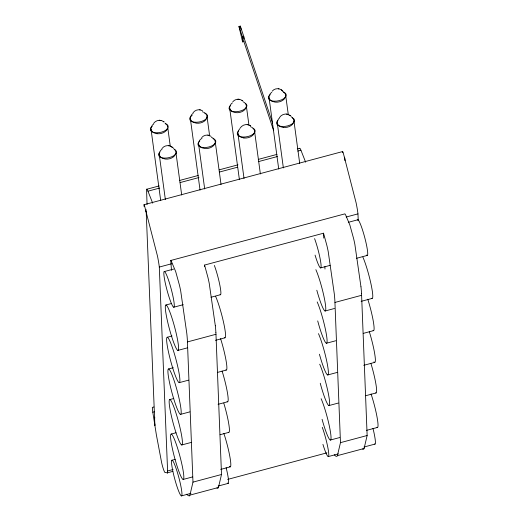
<?xml version="1.0" encoding="UTF-8"?>
<svg xmlns="http://www.w3.org/2000/svg" width="522" height="522" viewBox="0 0 522 522"><rect width="100%" height="100%" fill="white"/><g stroke="black" fill="none" stroke-linecap="round" stroke-linejoin="round"><path stroke-width="0.78" d="M154.76 417.13L154.499 421.293L154.897 425.482L146.186 211.495M360.956 286.774L354.843 244.224A27.999 3.289 75 0 0 353.557 238.371L349.838 224.936L345.727 215.168A37.891 4.45 75 0 0 344.918 213.857L170.753 260.478A37.891 4.45 75 0 1 171.568 261.79L175.673 271.557L179.392 284.992A27.999 3.289 75 0 1 180.684 290.845L186.798 333.395A84.708 9.944 75 0 1 187.365 340.2L192.983 482.132L189.917 495.124L218.437 487.489L221.504 474.498L215.899 332.599M334.341 454.792L335.385 455.876A77.615 9.115 75 0 0 335.848 456.195L336.755 456.378A46.797 5.494 75 0 0 337.408 455.647L340.474 442.649L334.87 300.75A84.708 9.944 75 0 0 334.308 293.971L328.175 251.369A27.999 3.289 75 0 0 326.883 245.51L323.536 233.21L204.565 265.059L204.631 266.683M362.516 449.05L363.429 449.24A46.797 5.494 75 0 0 364.082 448.509L367.142 435.511L361.537 293.612M167.529 128.255L166.329 130.507A8.704 6.355 -7.7 0 1 157.018 133.704M198.66 142.304L199.867 140.053A8.704 6.355 -7.7 0 1 201.955 138.33M206.869 117.724L205.661 119.975A8.704 6.355 -7.7 0 1 196.35 123.172L193.486 122.396A7.713 5.631 -7.7 0 1 190.406 116.98L191.639 114.729A8.704 6.355 -7.7 0 1 193.12 113.398M215.097 143.048L213.896 145.299A8.704 6.355 -7.7 0 1 204.585 148.489L201.714 147.719A7.713 5.631 -7.7 0 1 198.641 142.304M239.931 128.379C242.051 124.784 247.03 123.192 250.495 125.893M243.533 37.395L243.637 37.245A2.205 1.018 -18.5 0 0 243.63 36.664L242.528 36.925A2.205 1.018 -18.5 0 0 242.534 37.499L243.011 37.695M279.511 117.528C281.678 114.109 286.5 112.778 289.834 115.362M153.696 123.277C155.921 120.151 160.482 119.251 163.588 121.633M193.036 112.745C195.189 109.757 199.528 108.726 202.627 110.912M161.924 148.6C164.149 145.475 168.71 144.574 171.816 146.956M232.805 101.751C235.07 98.906 239.37 98.39 242.26 100.576M201.694 137.599C203.958 134.761 208.258 134.239 211.156 136.425M272.145 91.219C274.402 88.375 278.709 87.859 281.599 90.045M167.301 472.925L166.126 472.599A49.127 5.768 75 0 0 165.174 472.567A7.497 0.881 75 0 1 163.458 469.245A7.497 0.881 75 0 1 161.468 461.774L156.346 434.702L152.809 412.204L152.307 407.401L153.879 406.977M243.97 41.545L242.619 41.904L238.959 26.459L240.309 26.1L243.761 36.416L243.846 38.615M242.619 41.904L242.41 36.775L243.761 36.416M146.656 189.277L159.138 185.936M179.431 180.501L198.164 175.49M219.233 169.846L237.967 164.835M258.26 159.406L276.986 154.388M297.279 148.959L299.621 148.333M147.047 204.454L146.584 190.028A7.497 0.881 75 0 1 147.961 191.183L159.725 188.037M180.123 182.576L198.947 177.539M219.344 172.077L237.386 167.249M258.566 161.579L277.391 156.535M297.788 151.08L300.926 150.238L305.638 162.192M167.327 473.004A23.314 2.74 75 0 0 167.595 470.929L159.308 267.055L171.868 263.695M346.184 217.028L357.962 213.876A35.816 4.202 75 0 0 357.185 208.48L356.546 204.989A26.289 3.086 75 0 0 356.089 202.738L343.137 152.45A6.277 0.737 75 0 0 342.634 151.589M164.189 271.603L173.722 269.052M348.318 222.313L357.851 219.762M166.003 304.978L171.484 303.51M173.722 307.23A18.459 2.166 75 0 0 168.75 280.771A18.459 2.166 75 0 0 164.704 280.164A18.459 2.166 75 0 0 173.722 307.23L183.255 304.678M211.018 297.24L220.552 294.689M320.554 267.923L330.087 265.372M356.506 258.299L367.384 255.388M167.314 337.232L172.012 335.979M187.463 341.917L215.984 334.282M334.954 302.434L361.622 295.295M177.878 350.406A23.503 2.76 75 0 0 171.536 316.684A23.503 2.76 75 0 0 166.407 315.993A23.503 2.76 75 0 0 177.878 350.406L187.281 347.893M215.475 340.344L224.878 337.825M325.089 311.001L334.485 308.482M361.12 301.357L372.082 298.421M168.606 368.95L173.304 367.697M179.196 382.659A23.503 2.76 75 0 0 172.847 348.937A23.503 2.76 75 0 0 167.719 348.246A23.503 2.76 75 0 0 179.196 382.659L188.592 380.147M217.576 372.388L226.189 370.078M326.4 343.254L335.803 340.736M363.214 333.401L373.4 330.674M169.852 399.545L173.767 398.501M152.809 412.204L154.381 411.78M180.482 414.377A23.503 2.76 75 0 0 174.139 380.655A23.503 2.76 75 0 0 169.011 379.964A23.503 2.76 75 0 0 180.482 414.377L189.884 411.865M218.079 404.315L227.481 401.796M327.692 374.972L337.095 372.454M363.723 365.328L374.685 362.392M171.255 434.03L175.953 432.771M181.728 444.972A23.503 2.76 75 0 0 175.385 411.251A23.503 2.76 75 0 0 170.257 410.56A23.503 2.76 75 0 0 181.728 444.972L191.13 442.46M220.108 434.702L228.727 432.392M328.938 405.568L338.334 403.049M365.752 395.715L375.931 392.988M171.868 460.273L175.183 459.386M167.608 470.974L173.102 469.506M167.36 472.841L172.789 471.392M183.137 479.457A23.503 2.76 75 0 0 176.788 445.736A23.503 2.76 75 0 0 171.66 445.044A23.503 2.76 75 0 0 183.137 479.457L192.533 476.945M220.728 469.395L230.13 466.877M330.341 440.053L339.744 437.534M366.372 430.409L377.341 427.472M192.983 482.132L221.504 474.498M340.474 442.649L367.142 435.511M227.631 479.418L326.902 452.842M181.402 495.9A18.459 2.166 75 0 0 176.429 469.441A18.459 2.166 75 0 0 172.384 468.841A18.459 2.166 75 0 0 181.402 495.9L190.935 493.349M218.131 486.067L228.231 483.365M328.234 456.593L338.334 453.892M363.978 447.028L375.064 444.059M337.408 455.641L364.082 448.502M189.264 495.861L188.357 495.672A77.4 9.089 75 0 1 187.861 495.332L186.804 494.217M159.68 120.262L159.177 120.256M238.358 99.2L237.856 99.193M283.25 127.453L280.392 126.657A7.713 5.631 -7.7 0 1 277.312 121.241L278.539 118.99A8.704 6.355 -7.7 0 1 279.485 118.07M243.911 137.984L241.053 137.188A7.713 5.631 -7.7 0 1 237.973 131.772L239.207 129.521A8.704 6.355 -7.7 0 1 239.657 129.038M157.005 133.73L154.147 132.927A7.713 5.631 -7.7 0 1 151.073 127.512L152.3 125.26A8.704 6.355 -7.7 0 1 153.781 123.929M278.285 88.727L278.944 88.864M238.945 99.258L239.611 99.395M286.513 114.05L287.178 114.181M199.613 109.79L200.272 109.92M247.18 124.582L247.839 124.712M160.274 120.321L160.933 120.451M207.841 135.113L208.5 135.244M168.502 145.638L169.161 145.775M202.49 111.819L203.182 112.047M250.749 126.833L251.382 127.1M211.417 137.364L212.043 137.632A7.713 5.631 -7.7 0 1 215.227 142.434M216.878 488.037L217.674 488.253A47.463 5.572 75 0 0 218.444 487.502M281.834 90.195L282.735 90.815M290.062 115.512L290.963 116.138M242.495 100.726L242.828 100.935L241.967 100.387M163.817 121.783L164.149 121.991L163.288 121.443M172.051 147.106L173.526 148.196M281.299 89.856L282.161 90.404M289.534 115.173L290.395 115.721M250.195 125.704L250.723 126.043M171.516 146.767L172.377 147.315M147.961 191.183L152.672 203.143M243.689 36.768L272.575 123.107M238.959 26.459L242.41 36.775M242.476 37.401L273.685 130.676M204.565 265.059L207.913 277.358A27.999 3.289 75 0 1 209.205 283.211L215.318 325.761M240.309 26.1L241.04 29.186M293.945 120.967L299.706 163.425M285.821 96.446L288.327 114.873M277.28 123.061L283.368 167.921M269.045 97.745L278.728 169.037M254.605 131.498L260.374 173.957M246.482 106.977L248.987 125.404M237.941 133.593L244.028 178.452M229.706 108.276L239.389 179.568M215.377 142.826L221.034 184.481M207.038 116.706L209.648 135.935M198.601 144.124L204.689 188.984M190.373 118.801L200.05 190.099M176.038 153.357L181.695 195.013M167.81 128.04L170.309 146.46M159.262 154.656L165.357 199.515M170.753 260.478L171.477 270.37M151.034 129.332L160.711 200.631M342.732 152.763L342.628 151.556L143.974 204.735L144.124 206.542M357.962 213.876L358.222 220.375M344.938 160.678L344.84 158.316A7.934 7.321 -38.3 0 0 344.363 157.194M323.536 233.21L323.731 238.091M324.893 266.585L324.991 269.026M362.868 257.078A23.503 2.76 75 0 1 370.953 283.818A23.503 2.76 75 0 1 371.749 298.258M315.869 269.665A23.503 2.76 75 0 1 325.767 307.96A23.503 2.76 75 0 1 316.815 290.239M367.795 299.236A23.503 2.76 75 0 1 373.06 330.511M317.18 301.918A23.503 2.76 75 0 1 327.092 340.592A23.503 2.76 75 0 1 317.709 320.926M369.308 331.672A23.503 2.76 75 0 1 374.835 354.595A23.503 2.76 75 0 1 373.961 361.837M318.472 333.636A23.503 2.76 75 0 1 328.371 371.932A23.503 2.76 75 0 1 319.418 354.21M371.005 363.73A23.503 2.76 75 0 1 375.599 392.825M319.718 364.226A23.503 2.76 75 0 1 329.63 402.906A23.503 2.76 75 0 1 320.24 383.239M371.07 393.979A23.503 2.76 75 0 1 377.132 417.554A23.503 2.76 75 0 1 377.001 427.309M321.121 398.71A23.503 2.76 75 0 1 331.02 437.012A23.503 2.76 75 0 1 322.067 419.29M357.479 220.056A18.459 2.166 75 0 1 364.826 237.875A18.459 2.166 75 0 1 366.633 255.036M314.59 238.626A18.459 2.166 75 0 1 321.095 265.815A18.459 2.166 75 0 1 315.066 255.108M372.976 428.373A18.459 2.166 75 0 1 374.6 443.994M322.27 427.303A18.459 2.166 75 0 1 328.775 454.342A18.459 2.166 75 0 1 322.922 444.366M215.658 296.489A23.503 2.76 75 0 1 223.742 323.222A23.503 2.76 75 0 1 224.538 337.669M220.584 338.647A23.503 2.76 75 0 1 225.856 369.922M222.104 371.077A23.503 2.76 75 0 1 227.142 401.64M223.794 403.134A23.503 2.76 75 0 1 228.388 432.236M223.86 433.384A23.503 2.76 75 0 1 230.085 457.905A23.503 2.76 75 0 1 229.406 466.322M214.379 265.45A18.459 2.166 75 0 1 219.892 285.397A18.459 2.166 75 0 1 220.088 294.623M226.137 467.679A18.459 2.166 75 0 1 227.481 483.02M299.582 148.457A7.497 0.881 75 0 1 300.926 150.238M143.981 204.768A6.277 0.737 75 0 1 144.477 205.59L157.435 255.91A26.289 3.086 75 0 1 157.892 258.168L158.525 261.646A35.816 4.202 75 0 1 159.301 267.042M145.906 211.534A7.934 5.853 -16.4 0 1 146.212 209.687M292.353 117.802A9.089 4.496 -11.1 0 1 292.052 123.955A9.089 4.496 -11.1 0 1 280.092 126.194A9.089 4.496 -11.1 0 1 277.913 120.51M253.02 128.334A9.089 4.496 -11.1 0 1 252.713 134.487A9.089 4.496 -11.1 0 1 240.753 136.725A9.089 4.496 -11.1 0 1 238.574 131.042M213.054 138.624A9.089 4.496 -11.1 0 1 213.576 144.875A9.089 4.496 -11.1 0 1 201.166 147.191A9.089 4.496 -11.1 0 1 199.756 141.103M174.341 149.396A9.089 4.496 -11.1 0 1 174.035 155.549A9.089 4.496 -11.1 0 1 162.074 157.788A9.089 4.496 -11.1 0 1 159.895 152.098M283.498 92.237A9.089 4.496 -11.1 0 1 284.02 98.495A9.089 4.496 -11.1 0 1 271.616 100.811A9.089 4.496 -11.1 0 1 270.207 94.723M245.333 103.297A9.089 4.496 -11.1 0 1 244.055 109.444A9.089 4.496 -11.1 0 1 232.29 111.343A9.089 4.496 -11.1 0 1 230.346 105.718M204.826 113.3A9.089 4.496 -11.1 0 1 205.139 119.701A9.089 4.496 -11.1 0 1 192.474 121.73A9.089 4.496 -11.1 0 1 192.129 115.336M165.487 123.831A9.089 4.496 -11.1 0 1 166.009 130.082A9.089 4.496 -11.1 0 1 153.599 132.405A9.089 4.496 -11.1 0 1 152.189 126.311M291.289 116.869A7.713 5.631 -7.7 0 1 293.795 121.985L292.568 124.236A8.704 6.355 -7.7 0 1 283.257 127.433M251.95 127.401A7.713 5.631 -7.7 0 1 254.462 132.516L253.229 134.767A8.704 6.355 -7.7 0 1 243.924 137.965M162.016 149.253A8.704 6.355 -7.7 0 0 160.528 150.584L159.321 152.835A7.713 5.631 -7.7 0 0 162.381 158.244L165.239 159.047A8.704 6.355 -7.7 0 0 174.557 155.83L175.764 153.572A7.713 5.631 -7.7 0 0 173.8 148.796M282.487 91.252A7.713 5.631 -7.7 0 1 285.567 96.668L284.34 98.912A8.704 6.355 -7.7 0 1 275.029 102.11L272.158 101.333A7.713 5.631 -7.7 0 1 269.084 95.924L270.311 93.673A8.704 6.355 -7.7 0 1 271.799 92.342M243.154 101.783A7.713 5.631 -7.7 0 1 246.227 107.199L245.001 109.444A8.704 6.355 -7.7 0 1 235.69 112.641L232.825 111.865A7.713 5.631 -7.7 0 1 229.745 106.449L230.972 104.204A8.704 6.355 -7.7 0 1 232.46 102.873M203.815 112.315A7.713 5.631 -7.7 0 1 206.999 117.117M165.05 123.14A7.713 5.631 -7.7 0 1 167.673 127.035M189.923 495.13A46.797 5.494 75 0 1 189.264 495.854M360.976 286.832A84.708 9.944 75 0 1 361.531 293.579M215.338 325.819A84.708 9.944 75 0 1 215.886 332.566"/></g></svg>
